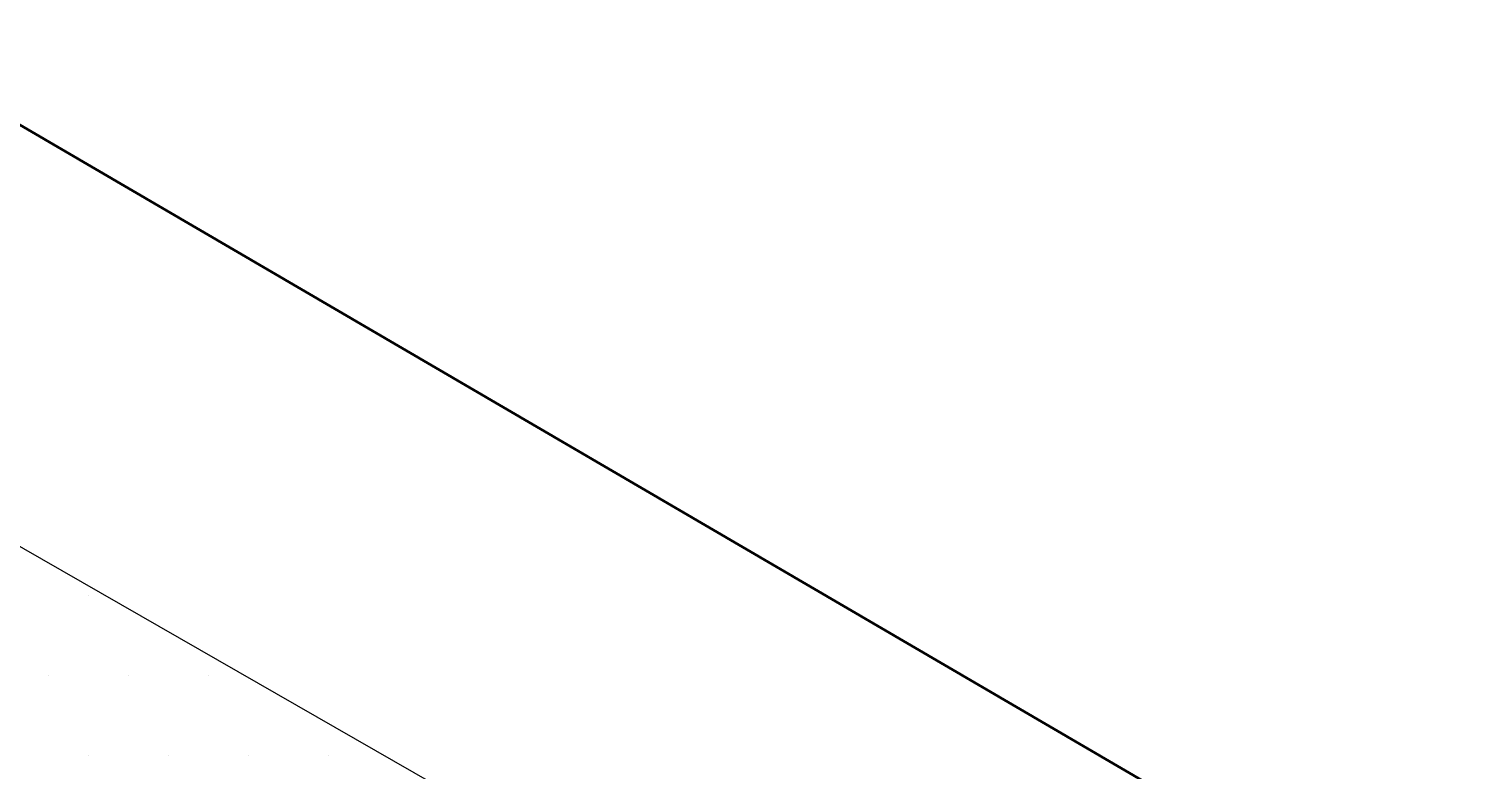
# Model space of a CAD drawing. Extents: x -1392 to 5791, y -3809 to 1722.
# Drawn here: x -221.16 to -196.7, y -1628.15 to -1615.62 of the extents above; entities that cross this region are included whole.
import ezdxf

# ---------------------------------------------------------------- set-up
doc = ezdxf.new("R2010")
doc.units = 0
doc.header["$MEASUREMENT"] = 0
for name, color, linetype, lineweight in [('.ATI-HATCH', 7, 'Continuous', 0), ('G-ANNO-TTLB', 7, 'Continuous', 0), ('TYVEK', 7, 'Continuous', 0)]:
    doc.layers.add(name, color=color, linetype=linetype, lineweight=lineweight)

# ---------------------------------------------------------------- blocks, each defined once
blk = doc.blocks.new('Block_127')
at = {"layer": '.ATI-HATCH'}
blk.add_open_spline([(-220.153, -1658.718), (-220.153, -1658.718), (-220.153, -1642.018), (-220.153, -1642.018), (-220.153, -1642.018), (-137.561, -1690.421), (-137.561, -1690.421), (-137.561, -1690.421), (-137.566, -1707.121), (-137.566, -1707.121), (-137.566, -1707.121), (-113.039, -1721.492), (-113.039, -1721.492), (-113.039, -1721.492), (-113.039, -1696.927), (-113.039, -1696.927), (-113.039, -1690.467), (-116.501, -1684.502), (-122.11, -1681.297), (-122.11, -1681.297), (-231.51, -1618.519), (-231.51, -1618.519), (-235.827, -1616.052), (-241.325, -1617.552), (-243.792, -1621.868), (-244.569, -1623.228), (-244.977, -1624.768), (-244.977, -1626.334), (-244.977, -1626.334), (-244.977, -1644.169), (-244.977, -1644.169), (-244.977, -1644.169), (-220.123, -1658.735), (-220.123, -1658.735), (-220.123, -1658.735), (-220.153, -1658.718), (-220.153, -1658.718)], degree=3, knots=[0, 0, 0, 0, 1, 1, 1, 2, 2, 2, 3, 3, 3, 4, 4, 4, 5, 5, 5, 6, 6, 6, 7, 7, 7, 8, 8, 8, 9, 9, 9, 10, 10, 10, 11, 11, 11, 12, 12, 12, 12], dxfattribs=at)
at = {"layer": '.ATI-HATCH', "color": 8, "lineweight": 0, "true_color": 0x808080}
for points in [[(-220.146, -1625.198), (-220.146, -1625.198), (-220.146, -1625.198), (-220.146, -1625.198)], [(-220.821, -1626.548), (-220.821, -1626.548), (-220.821, -1626.548), (-220.821, -1626.548)], [(-219.471, -1626.548), (-219.471, -1626.548), (-219.471, -1626.548), (-219.471, -1626.548)], [(-218.12, -1626.548), (-218.12, -1626.548), (-218.12, -1626.548), (-218.12, -1626.548)], [(-220.146, -1627.899), (-220.146, -1627.899), (-220.146, -1627.899), (-220.146, -1627.899)], [(-218.796, -1627.899), (-218.796, -1627.899), (-218.796, -1627.899), (-218.796, -1627.899)], [(-217.445, -1627.899), (-217.445, -1627.899), (-217.445, -1627.899), (-217.445, -1627.899)], [(-216.095, -1627.899), (-216.095, -1627.899), (-216.095, -1627.899), (-216.095, -1627.899)]]:
    blk.add_open_spline(points, degree=3, dxfattribs=at)

msp = doc.modelspace()

# ---------------------------------------------------------------- hatches: boundary and pattern name
at = {"layer": 'G-ANNO-TTLB', "true_color": 0xff00ff, "transparency": 33554687}
h = msp.add_hatch(color=6, dxfattribs=at)
edge = h.paths.add_edge_path()
edge.add_spline(control_points=[(1773.018, -3692.604), (1773.018, -3692.604), (-1156.5, -3692.604), (-1156.5, -3692.604), (-1156.5, -3692.604), (-1156.5, -1235.604), (-1156.5, -1235.604), (-1156.5, -1235.604), (1773.018, -1235.604), (1773.018, -1235.604), (1773.018, -1235.604), (1773.018, -3692.604), (1773.018, -3692.604)], knot_values=[0, 0, 0, 0, 1, 1, 1, 2, 2, 2, 3, 3, 3, 4, 4, 4, 4], degree=3, periodic=0)
edge = h.paths.add_edge_path()
edge.add_spline(control_points=[(-1147.5, -1244.604), (-1147.5, -1244.604), (-1147.5, -3683.604), (-1147.5, -3683.604), (-1147.5, -3683.604), (1764.018, -3683.604), (1764.018, -3683.604), (1764.018, -3683.604), (1764.018, -1244.604), (1764.018, -1244.604), (1764.018, -1244.604), (-1147.5, -1244.604), (-1147.5, -1244.604)], knot_values=[0, 0, 0, 0, 1, 1, 1, 2, 2, 2, 3, 3, 3, 4, 4, 4, 4], degree=3, periodic=0)
edge.add_line((-1147.5, -1244.604), (-1147.5, -1244.604))

# ---------------------------------------------------------------- linework, layer by layer
at = {"layer": 'G-ANNO-TTLB'}
for points in [[(1773.018, -3692.604), (1773.018, -3692.604), (-1156.5, -3692.604), (-1156.5, -3692.604), (-1156.5, -3692.604), (-1156.5, -1235.604), (-1156.5, -1235.604), (-1156.5, -1235.604), (1773.018, -1235.604), (1773.018, -1235.604), (1773.018, -1235.604), (1773.018, -3692.604), (1773.018, -3692.604)], [(-1147.5, -1244.604), (-1147.5, -1244.604), (-1147.5, -3683.604), (-1147.5, -3683.604), (-1147.5, -3683.604), (1764.018, -3683.604), (1764.018, -3683.604), (1764.018, -3683.604), (1764.018, -1244.604), (1764.018, -1244.604), (1764.018, -1244.604), (-1147.5, -1244.604), (-1147.5, -1244.604)]]:
    msp.add_open_spline(points, degree=3, knots=[0, 0, 0, 0, 1, 1, 1, 2, 2, 2, 3, 3, 3, 4, 4, 4, 4], dxfattribs=at)
at = {"layer": 'TYVEK', "color": 18, "lineweight": 60, "true_color": 0x000000}
msp.add_line((-109.015, -1682.815), (-243.885, -1604.056), dxfattribs=at)
at = {"layer": 'TYVEK', "color": 4, "lineweight": 25, "true_color": 0x00ffff}
msp.add_open_spline([(-113.039, -1721.492), (-113.039, -1721.492), (-113.039, -1696.927), (-113.039, -1696.927), (-113.039, -1690.467), (-116.501, -1684.502), (-122.11, -1681.297), (-122.11, -1681.297), (-231.51, -1618.519), (-231.51, -1618.519), (-235.827, -1616.052), (-241.325, -1617.552), (-243.792, -1621.868), (-244.569, -1623.228), (-244.977, -1624.768), (-244.977, -1626.334), (-244.977, -1626.334), (-244.977, -1644.169), (-244.977, -1644.169)], degree=3, knots=[0, 0, 0, 0, 1, 1, 1, 2, 2, 2, 3, 3, 3, 4, 4, 4, 5, 5, 5, 6, 6, 6, 6], dxfattribs=at)

# ---------------------------------------------------------------- block references
at = {"layer": '.ATI-HATCH'}
msp.add_blockref('Block_127', (0, 0), dxfattribs=at)

doc.saveas('drawing.dxf')
